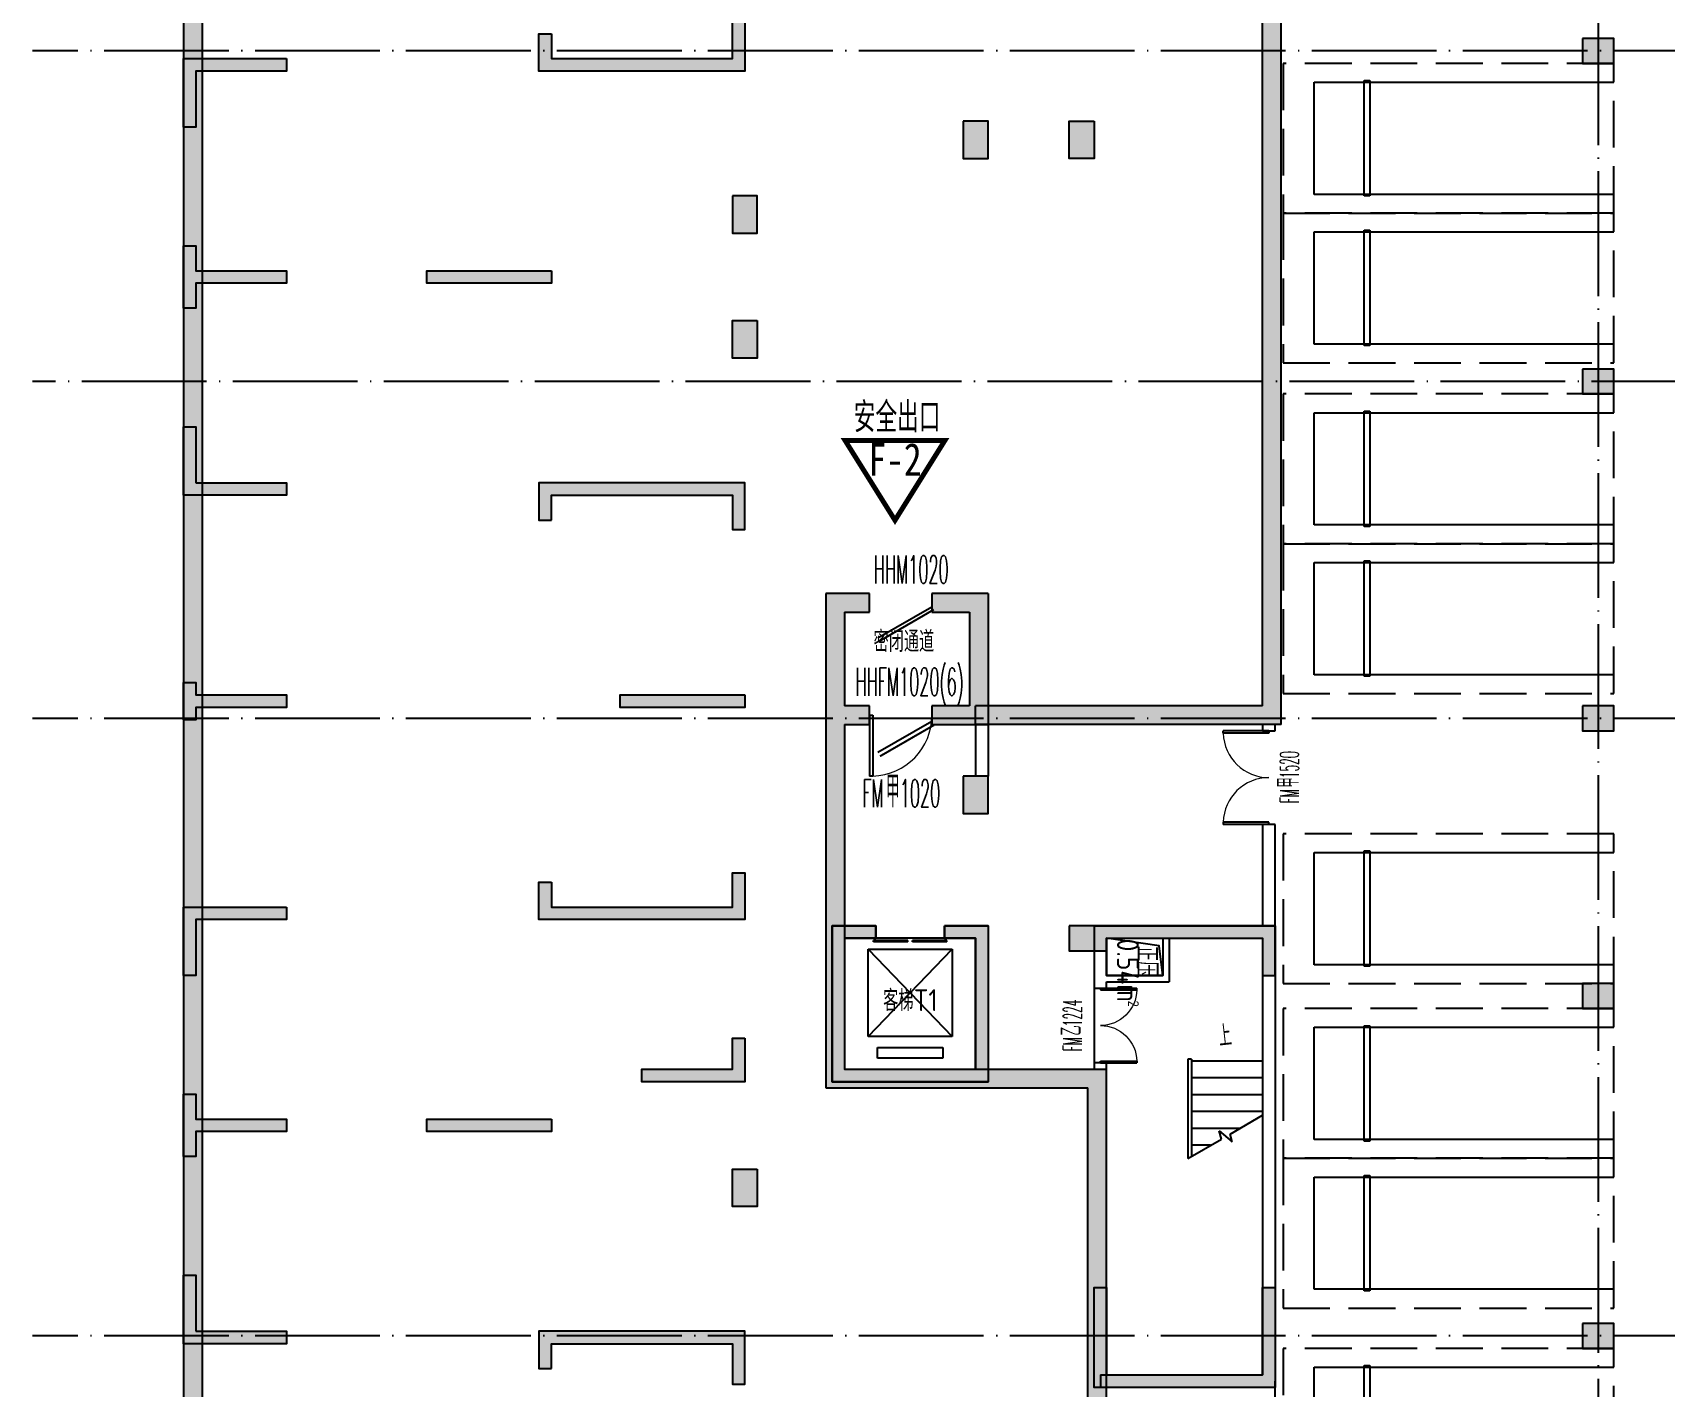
# Model space of a CAD drawing. Header units: millimetres. Extents: x 1337745 to 1642153, y -192803 to 266425.
# Drawn here: x 1369803 to 1395976, y 165374 to 187090 of the extents above; entities that cross this region are included whole.
import ezdxf

# ---------------------------------------------------------------- set-up
doc = ezdxf.new("R2010")
doc.units = ezdxf.units.MM
doc.header["$LTSCALE"] = 1000
doc.header["$MEASUREMENT"] = 0
doc.linetypes.add('__附着_A09-停车位、行车流线模块_TEN24RUY_设计区$0$DASH', pattern=[0.35, 0.25, -0.1])
doc.linetypes.add('DOTE', pattern=[2.42, 2, -0.2, 0.02, -0.2])
for name, color, linetype in [('__附着_A09-停车位、行车流线模块_TEN24RUY_设计区$0$STD-PARK', 103, '__附着_A09-停车位、行车流线模块_TEN24RUY_设计区$0$DASH'), ('A-EVTR', 4, 'Continuous'), ('A-洞口', 105, 'Continuous'), ('COLUMN', 2, 'Continuous'), ('DIM_SYMB', 7, 'Continuous'), ('DOOR_FIRE', 4, 'Continuous'), ('DOOR_FIRE_TEXT', 7, 'Continuous'), ('DOTE', 16, 'DOTE'), ('PUB_HATCH', 8, 'Continuous'), ('PUB_TEXT', 7, 'Continuous'), ('STAIR', 61, 'Continuous'), ('WALL', 2, 'Continuous'), ('WINDOW', 4, 'Continuous'), ('WINDOW_TEXT', 7, 'Continuous'), ('剪力墙', 6, 'Continuous'), ('砖墙', 30, 'Continuous'), ('防火分区文字', 1, 'Continuous')]:
    doc.layers.add(name, color=color, linetype=linetype)
doc.layers.add('A-area', color=23, linetype='Continuous', plot=False)
doc.styles.add('-黑体', font='SIMHEI.TTF', dxfattribs={"width": 0.8})
doc.styles.add('_TCH_DIM', font='SIMPLEX.shx', dxfattribs={"width": 0.85, "bigfont": 'GBCBIG.shx'})
doc.styles.add('_TCH_WINDOW', font='SIMPLEX.shx', dxfattribs={"width": 0.6, "height": 3.5, "bigfont": 'GBCBIG.shx'})
doc.styles.get("Standard").update_dxf_attribs({"font": 'GBENOR', "bigfont": 'GBCBIG'})
doc.styles.add('房间名称', font='SIMPLEX', dxfattribs={"bigfont": 'GBCBIG'})

# ---------------------------------------------------------------- blocks, each defined once
blk = doc.blocks.new('jgjlq030328')
at = {"layer": 'PUB_HATCH'}
for points in [[(-266435, 22212), (-266035, 22212), (-266035, 22812), (-266235, 22812), (-266235, 25312), (-265635, 25312), (-265635, 25512), (-266435, 25512), (-266435, 22612)], [(-260635, 25512), (-259035, 25512), (-259035, 22612), (-260635, 22612), (-260635, 22812), (-259235, 22812), (-259235, 25312), (-260635, 25312)], [(-279335, 22612), (-278735, 22612), (-278735, 22212), (-279335, 22212)], [(-279335, 20512), (-278735, 20512), (-278735, 20912), (-279335, 20912)], [(-268835, 20512), (-268235, 20512), (-268235, 20912), (-268835, 20912)], [(-266435, 20212), (-266435, 20912), (-263935, 20912), (-263935, 18412), (-266435, 18412), (-266435, 19112), (-266235, 19112), (-266235, 18612), (-264135, 18612), (-264135, 20712), (-266235, 20712), (-266235, 20212)], [(-278135, 16812), (-277535, 16812), (-277535, 17212), (-278135, 17212)], [(-276135, 17212), (-275535, 17212), (-275535, 16812), (-276135, 16812)], [(-262535, 17212), (-261935, 17212), (-261935, 16812), (-262535, 16812)], [(-280735, 13912), (-280335, 13912), (-280335, 16812), (-280985, 16812), (-280985, 17012), (-280135, 17012), (-280135, 13712), (-280335, 13712), (-280735, 13712)], [(-272935, 13912), (-273335, 13912), (-273335, 16812), (-272785, 16812), (-272785, 17012), (-273535, 17012), (-273535, 13712), (-273335, 13712), (-272935, 13712)], [(-270135, 17012), (-269935, 17012), (-269935, 15012), (-270135, 15012), (-270135, 16812)], [(-267135, 13912), (-266735, 13912), (-266735, 16812), (-267285, 16812), (-267285, 17012), (-266535, 17012), (-266535, 13712), (-266735, 13712), (-267135, 13712)], [(-264635, 17012), (-263935, 17012), (-263935, 15362), (-264135, 15362), (-264135, 16812), (-264635, 16812)], [(-259335, 13912), (-259735, 13912), (-259735, 16812), (-259085, 16812), (-259085, 17012), (-259935, 17012), (-259935, 13712), (-259735, 13712), (-259335, 13712)], [(-276935, 13912), (-276735, 13912), (-276735, 11912), (-276935, 11912), (-276935, 13712)], [(-263335, 13912), (-263135, 13912), (-263135, 11912), (-263335, 11912), (-263335, 13712)], [(-280335, 9662), (-280135, 9662), (-280135, 8212), (-279235, 8212), (-279235, 8012), (-280335, 8012)], [(-277335, 8012), (-277335, 8212), (-276935, 8212), (-276935, 9662), (-276735, 9662), (-276735, 8212), (-276335, 8212), (-276335, 8012)], [(-273535, 8212), (-273535, 9662), (-273335, 9662), (-273335, 8012), (-274435, 8012), (-274435, 8212)], [(-270335, 8012), (-270335, 8212), (-270135, 8212), (-270135, 9662), (-269935, 9662), (-269935, 8212), (-269735, 8212), (-269735, 8012)], [(-266735, 9662), (-266535, 9662), (-266535, 8212), (-265635, 8212), (-265635, 8012), (-266735, 8012)], [(-263735, 8012), (-263735, 8212), (-263335, 8212), (-263335, 9662), (-263135, 9662), (-263135, 8212), (-262735, 8212), (-262735, 8012)], [(-259935, 8212), (-259935, 9662), (-259735, 9662), (-259735, 8012), (-260835, 8012), (-260835, 8212)]]:
    blk.add_hatch(color=256, dxfattribs=at).paths.add_polyline_path(points)
at = {"layer": '剪力墙'}
for points in [[(-266435, 22212), (-266035, 22212), (-266035, 22812), (-266235, 22812), (-266235, 25312), (-265635, 25312), (-265635, 25512), (-266435, 25512), (-266435, 22612)], [(-260635, 25512), (-259035, 25512), (-259035, 22612), (-260635, 22612), (-260635, 22812), (-259235, 22812), (-259235, 25312), (-260635, 25312)], [(-279335, 22612), (-278735, 22612), (-278735, 22212), (-279335, 22212)], [(-279335, 20512), (-278735, 20512), (-278735, 20912), (-279335, 20912)], [(-268835, 20512), (-268235, 20512), (-268235, 20912), (-268835, 20912)], [(-266435, 20212), (-266435, 20912), (-263935, 20912), (-263935, 18412), (-266435, 18412), (-266435, 19112), (-266235, 19112), (-266235, 18612), (-264135, 18612), (-264135, 20712), (-266235, 20712), (-266235, 20212)], [(-278135, 16812), (-277535, 16812), (-277535, 17212), (-278135, 17212)], [(-276135, 17212), (-275535, 17212), (-275535, 16812), (-276135, 16812)], [(-262535, 17212), (-261935, 17212), (-261935, 16812), (-262535, 16812)], [(-280735, 13912), (-280335, 13912), (-280335, 16812), (-280985, 16812), (-280985, 17012), (-280135, 17012), (-280135, 13712), (-280335, 13712), (-280735, 13712)], [(-272935, 13912), (-273335, 13912), (-273335, 16812), (-272785, 16812), (-272785, 17012), (-273535, 17012), (-273535, 13712), (-273335, 13712), (-272935, 13712)], [(-270135, 17012), (-269935, 17012), (-269935, 15012), (-270135, 15012), (-270135, 16812)], [(-267135, 13912), (-266735, 13912), (-266735, 16812), (-267285, 16812), (-267285, 17012), (-266535, 17012), (-266535, 13712), (-266735, 13712), (-267135, 13712)], [(-264635, 17012), (-263935, 17012), (-263935, 15362), (-264135, 15362), (-264135, 16812), (-264635, 16812)], [(-259335, 13912), (-259735, 13912), (-259735, 16812), (-259085, 16812), (-259085, 17012), (-259935, 17012), (-259935, 13712), (-259735, 13712), (-259335, 13712)], [(-276935, 13912), (-276735, 13912), (-276735, 11912), (-276935, 11912), (-276935, 13712)], [(-263335, 13912), (-263135, 13912), (-263135, 11912), (-263335, 11912), (-263335, 13712)], [(-280335, 9662), (-280135, 9662), (-280135, 8212), (-279235, 8212), (-279235, 8012), (-280335, 8012)], [(-273535, 8212), (-273535, 9662), (-273335, 9662), (-273335, 8012), (-274435, 8012), (-274435, 8212)], [(-266735, 9662), (-266535, 9662), (-266535, 8212), (-265635, 8212), (-265635, 8012), (-266735, 8012)], [(-259935, 8212), (-259935, 9662), (-259735, 9662), (-259735, 8012), (-260835, 8012), (-260835, 8212)]]:
    blk.add_lwpolyline(points, close=True, dxfattribs=at)
for points in [[(-259035, 25312), (-259035, 25312)], [(-259035, 22812), (-259035, 22812)], [(-279135, 22212), (-279135, 22212)], [(-279135, 20512), (-279135, 20512)], [(-268635, 20512), (-268635, 20512)], [(-277935, 16812), (-277935, 16812)], [(-275935, 16812), (-275935, 16812)], [(-270135, 16812), (-270135, 16812)], [(-262335, 16812), (-262335, 16812)], [(-276935, 13712), (-276935, 13712)], [(-263335, 13712), (-263335, 13712)], [(-277335, 8012), (-277335, 8212), (-276935, 8212), (-276935, 9662), (-276735, 9662), (-276735, 8212), (-276335, 8212), (-276335, 8012), (-277335, 8012), (-276735, 8012)], [(-270335, 8012), (-270335, 8212), (-270135, 8212), (-270135, 9662), (-269935, 9662), (-269935, 8212), (-269735, 8212), (-269735, 8012), (-270335, 8012), (-269935, 8012)], [(-263735, 8012), (-263735, 8212), (-263335, 8212), (-263335, 9662), (-263135, 9662), (-263135, 8212), (-262735, 8212), (-262735, 8012), (-263735, 8012), (-263135, 8012)], [(-280335, 8212), (-280335, 8212)], [(-273335, 8212), (-273335, 8212)], [(-266735, 8212), (-266735, 8212)], [(-259735, 8212), (-259735, 8212)]]:
    blk.add_lwpolyline(points, dxfattribs=at)
blk = doc.blocks.new('__附着_A09-停车位、行车流线模块_TEN24RUY_设计区$0$停车位1')
at = {"layer": '__附着_A09-停车位、行车流线模块_TEN24RUY_设计区$0$STD-PARK', "linetype": '__附着_A09-停车位、行车流线模块_TEN24RUY_设计区$0$DASH', "ltscale": 3}
for p, q in [((-168810, -21850), (-171210, -21850)), ((-171210, -21850), (-171210, -27150)), ((-168810, -27150), (-168810, -21850)), ((-171210, -27150), (-168810, -27150))]:
    blk.add_line(p, q, dxfattribs=at)
at = {"layer": 'Defpoints', "color": 9, "linetype": 'ByBlock', "ltscale": 1200}
for p, q in [((-170910, -26650), (-170910, -21850)), ((-169110, -21850), (-169110, -26650)), ((-170935, -25850), (-170935, -25758)), ((-170935, -25758), (-169085, -25758)), ((-169085, -25850), (-170935, -25850)), ((-169085, -25758), (-169085, -25850)), ((-169110, -26650), (-170910, -26650))]:
    blk.add_line(p, q, dxfattribs=at)
blk = doc.blocks.new('$DORLIB2D$00000127')
at = {"color": 0}
for points in [[(-0.533, 0.795), (-0.533, 0.69)], [(-0.033, 0.795), (-0.533, 0.795)], [(-0.033, 0.795), (-0.033, 0.69)], [(0.533, 0.795), (0.033, 0.795)], [(0.033, 0.795), (0.033, 0.69)], [(0.533, 0.795), (0.533, 0.69)], [(-0.033, 0.69), (-0.533, 0.69)], [(0.5, 0.5), (-0.5, 0.5)], [(0.533, 0.69), (0.033, 0.69)]]:
    blk.add_lwpolyline(points, dxfattribs=at)
blk = doc.blocks.new('$DorLib2D$00000002')
for p, q in [((-0.5, 0), (-0.5, 0.4875)), ((-0.475, 0.4875), (-0.5, 0.4875)), ((-0.475, 0), (-0.475, 0.4875)), ((0.475, 0), (0.475, 0.4875)), ((0.475, 0.4875), (0.5, 0.4875)), ((0.5, 0), (0.5, 0.4875)), ((-0.5, 0), (-0.475, 0)), ((0.5, 0), (0.475, 0))]:
    blk.add_line(p, q)
at = {"lineweight": 13}
for centre, start, end in [((-0.4875, 0), 0, 88.53072), ((0.4875, 0), 91.46928, 180)]:
    blk.add_arc(centre, 0.4875, start, end, dxfattribs=at)
blk = doc.blocks.new('$DorLib2D$00000193')
at = {"color": 0}
blk.add_line((-0.5, 0.1), (0.366, 0.6), dxfattribs=at)
at = {"color": 0, "const_width": 0.0333}
blk.add_lwpolyline([(-0.533, 0.158), (0.333, 0.658)], dxfattribs=at)
blk = doc.blocks.new('$DorLib2D$00000182')
at = {"color": 0}
for p, q in [((-0.527, 0.113), (0.339, 0.613)), ((-0.5, 0.067), (0.366, 0.567))]:
    blk.add_line(p, q, dxfattribs=at)
blk = doc.blocks.new('$DorLib2D$00000001')
for p, q in [((0.45, 0.975), (0.5, 0.975)), ((0.45, 0), (0.45, 0.975)), ((0.5, 0), (0.5, 0.975)), ((0.5, 0), (0.45, 0))]:
    blk.add_line(p, q)
at = {"lineweight": 13}
blk.add_arc((0.475, 0), 0.975, 91.4693, 180, dxfattribs=at)
blk = doc.blocks.new('_FZH')
blk.add_lwpolyline([(-0.5, -0.5), (0.5, -0.5), (0.5, 0.5), (-0.5, 0.5)], close=True)
at = {"layer": 'PUB_HATCH'}
blk.add_solid([(-0.5, -0.5), (0.5, -0.5), (-0.5, 0.5), (0.5, 0.5)], dxfattribs=at)

msp = doc.modelspace()

# ---------------------------------------------------------------- hatches: boundary and pattern name
at = {"layer": 'PUB_HATCH'}
for points in [[(1372519.2, 196574.1), (1372219.2, 196874.1), (1372219.2, 152574.1), (1372519.2, 152274.1)], [(1389519.2, 176298.6), (1389819.2, 175998.6), (1389819.2, 189974.1), (1389519.2, 189974.1)], [(1382819.2, 177798.6), (1382519.2, 178098.6), (1382519.2, 176148.6), (1382759.2, 176148.6), (1382819.2, 176298.6)], [(1382819.2, 177798.6), (1383219.2, 177798.6), (1383219.2, 178098.6), (1382519.2, 178098.6)], [(1385119.2, 178098.6), (1384219.2, 178098.6), (1384219.2, 177798.6), (1384819.2, 177798.6)], [(1385119.2, 178098.6), (1384819.2, 177798.6), (1384819.2, 176298.6), (1385119.2, 175998.6)], [(1382759.2, 176148.6), (1382519.2, 176148.6), (1382519.2, 170174.1), (1382819.2, 170474.1), (1382819.2, 175998.6)], [(1382819.2, 175998.6), (1383219.2, 175998.6), (1383219.2, 176298.6), (1382819.2, 176298.6), (1382759.2, 176148.6)], [(1384819.2, 176298.6), (1384219.2, 176298.6), (1384219.2, 175998.6), (1385119.2, 175998.6)], [(1389819.2, 175998.6), (1389519.2, 176298.6), (1384919.2, 176298.6), (1384919.2, 175998.6)], [(1382819.2, 170474.1), (1382519.2, 170174.1), (1386719.2, 170174.1), (1387019.2, 170474.1)], [(1386719.2, 160774.1), (1387019.2, 160474.1), (1387019.2, 170474.1), (1386719.2, 170174.1)]]:
    msp.add_hatch(color=256, dxfattribs=at).paths.add_polyline_path(points)

# ---------------------------------------------------------------- linework, layer by layer
at = {"layer": 'A-area', "elevation": 0}
msp.add_lwpolyline([(1387919.2, 172574.1), (1387919.2, 171974.1), (1387019.2, 171974.1), (1387019.2, 172574.1)], close=True, dxfattribs=at)
at = {"layer": 'A-EVTR'}
for p, q in [((1383194.2, 170999.1, 0), (1383194.2, 172399.1, 0)), ((1383194.2, 172399.1, 0), (1384544.2, 172399.1, 0)), ((1383194.2, 170999.1, 0), (1384544.2, 172399.1, 0)), ((1383194.2, 172399.1, 0), (1384544.2, 170999.1, 0)), ((1384544.2, 172399.1, 0), (1384544.2, 170999.1, 0)), ((1384544.2, 170999.1, 0), (1383194.2, 170999.1, 0)), ((1383344.2, 170649.1, 0), (1383344.2, 170824.1, 0)), ((1383344.2, 170824.1, 0), (1384394.2, 170824.1, 0)), ((1384394.2, 170824.1, 0), (1384394.2, 170649.1, 0)), ((1384394.2, 170649.1, 0), (1383344.2, 170649.1, 0))]:
    msp.add_line(p, q, dxfattribs=at)
at = {"layer": 'A-洞口', "elevation": 0}
msp.add_lwpolyline([(1387919.2, 171974.1), (1387860.3, 172449.7), (1387019.2, 172574)], dxfattribs=at)
at = {"layer": 'DIM_SYMB', "elevation": 0}
msp.add_lwpolyline([(1388919.2, 170739.1, 0, 0, 0), (1388919.2, 169824.1, 80, 0, 0), (1388919.2, 169524.1, 0, 0, 0)], format="xyseb", dxfattribs=at)
at = {"layer": 'DOOR_FIRE'}
msp.add_line((1386819.2, 171774.1, 0), (1386819.2, 170574.1, 0), dxfattribs=at)
at = {"layer": 'DOTE'}
for p, q in [((1394897.5, 199388.6, 0), (1394897.5, 86979.4, 0)), ((1481847.5, 186798.6), (1369802.6, 186798.6)), ((1549250.5, 181498.6), (1369802.6, 181498.6)), ((1481847.5, 176098.6), (1369802.6, 176098.6)), ((1481847.5, 166198.6), (1369802.6, 166198.6))]:
    msp.add_line(p, q, dxfattribs=at)
at = {"layer": 'STAIR'}
for p, q in [((1388319.2, 170634.1, 0), (1388319.2, 169042.7, 0)), ((1388379.2, 170634.1, 0), (1388319.2, 170634.1, 0)), ((1388319.2, 170604.1, 0), (1388319.2, 169042.7, 0)), ((1388379.2, 170634.1, 0), (1388379.2, 169077.3, 0)), ((1389519.2, 170604.1, 0), (1388379.2, 170604.1, 0)), ((1389519.2, 170604.1, 0), (1389519.2, 169735.5, 0)), ((1389519.2, 170334.1, 0), (1388379.2, 170334.1, 0)), ((1389519.2, 170064.1, 0), (1388379.2, 170064.1, 0)), ((1389519.2, 169794.1, 0), (1388379.2, 169794.1, 0)), ((1388997, 169434, 0), (1389519.2, 169735.5, 0)), ((1388319.2, 169042.7, 0), (1388858.7, 169354.2, 0)), ((1389153, 169524.1, 0), (1388379.2, 169524.1, 0)), ((1388858.7, 169354.2, 0), (1388823.7, 169484.6, 0)), ((1388823.7, 169484.6, 0), (1389029.8, 169311.7, 0)), ((1389029.8, 169311.7, 0), (1388997, 169434, 0)), ((1388685.4, 169254.1, 0), (1388379.2, 169254.1, 0))]:
    msp.add_line(p, q, dxfattribs=at)
at = {"layer": 'WALL'}
for p, q in [((1372219.2, 196874.1, 0), (1372219.2, 152574.1, 0)), ((1372519.2, 196574.1, 0), (1372519.2, 152274.1, 0)), ((1389519.2, 176298.6, 0), (1389519.2, 189974.1, 0)), ((1389819.2, 175998.6, 0), (1389819.2, 189974.1, 0)), ((1382519.2, 178098.6, 0), (1382519.2, 176148.6, 0)), ((1383219.2, 178098.6, 0), (1382519.2, 178098.6, 0)), ((1383219.2, 177798.6, 0), (1383219.2, 178098.6, 0)), ((1385119.2, 178098.6, 0), (1384219.2, 178098.6, 0)), ((1384219.2, 178098.6, 0), (1384219.2, 177798.6, 0)), ((1385119.2, 178098.6, 0), (1385119.2, 175998.6, 0)), ((1382819.2, 177798.6, 0), (1382819.2, 176298.6, 0)), ((1382819.2, 177798.6, 0), (1383219.2, 177798.6, 0)), ((1384219.2, 177798.6, 0), (1384819.2, 177798.6, 0)), ((1384819.2, 177798.6, 0), (1384819.2, 176298.6, 0)), ((1382519.2, 176148.6, 0), (1382519.2, 170174.1, 0)), ((1383219.2, 176298.6, 0), (1382819.2, 176298.6, 0)), ((1383219.2, 175998.6, 0), (1383219.2, 176298.6, 0)), ((1384819.2, 176298.6, 0), (1384219.2, 176298.6, 0)), ((1384219.2, 176298.6, 0), (1384219.2, 175998.6, 0)), ((1389519.2, 176298.6, 0), (1384919.2, 176298.6, 0)), ((1384919.2, 175998.6, 0), (1384919.2, 176298.6, 0)), ((1382819.2, 175998.6, 0), (1382819.2, 170474.1, 0)), ((1382819.2, 175998.6, 0), (1383219.2, 175998.6, 0)), ((1384219.2, 175998.6, 0), (1385119.2, 175998.6, 0)), ((1389819.2, 175998.6, 0), (1384919.2, 175998.6, 0)), ((1382619.2, 172774.1, 0), (1382619.2, 170274.1, 0)), ((1383319.2, 172774.1, 0), (1382619.2, 172774.1, 0)), ((1383319.2, 172574.1, 0), (1383319.2, 172774.1, 0)), ((1385119.2, 172774.1, 0), (1384419.2, 172774.1, 0)), ((1384419.2, 172774.1, 0), (1384419.2, 172574.1, 0)), ((1385119.2, 172774.1, 0), (1385119.2, 170274.1, 0)), ((1386819.2, 172774.1, 0), (1387919.2, 172774.1, 0)), ((1387919.2, 172774.1, 0), (1389719.2, 172774.1, 0)), ((1389719.2, 172774.1, 0), (1389719.2, 165474.1, 0)), ((1382819.2, 172574.1, 0), (1382819.2, 170474.1, 0)), ((1382819.2, 172574.1, 0), (1383319.2, 172574.1, 0)), ((1384419.2, 172574.1, 0), (1384919.2, 172574.1, 0)), ((1384919.2, 172574.1, 0), (1384919.2, 170474.1, 0)), ((1387019.2, 172574.1, 0), (1387919.2, 172574.1, 0)), ((1388019.2, 172574.1, 0), (1389519.2, 172574.1, 0)), ((1389519.2, 172574.1, 0), (1389519.2, 165574.1, 0)), ((1382819.2, 170474.1, 0), (1384919.2, 170474.1, 0)), ((1382819.2, 170474.1, 0), (1387019.2, 170474.1, 0)), ((1387019.2, 160474.1, 0), (1387019.2, 170474.1, 0)), ((1382519.2, 170174.1, 0), (1386719.2, 170174.1, 0)), ((1382619.2, 170274.1, 0), (1385119.2, 170274.1, 0)), ((1386719.2, 160774.1, 0), (1386719.2, 170174.1, 0)), ((1386919.2, 165574.1, 0), (1389519.2, 165574.1, 0)), ((1386919.2, 165574.1, 0), (1386919.2, 165374.1, 0)), ((1389719.2, 162374.1, 0), (1389719.2, 165474.1, 0))]:
    msp.add_line(p, q, dxfattribs=at)
at = {"layer": '砖墙', "linetype": 'ByBlock'}
for p, q in [((1384919.2, 175998.6, 0), (1384919.2, 175174.1, 0)), ((1385119.2, 175998.6, 0), (1385119.2, 175174.1, 0)), ((1389519.2, 175998.6, 0), (1389519.2, 175898.6, 0)), ((1389719.2, 175998.6, 0), (1389519.2, 175998.6, 0)), ((1389519.2, 175898.6, 0), (1389719.2, 175898.6, 0)), ((1389719.2, 175898.6, 0), (1389719.2, 175998.6, 0)), ((1385119.2, 175174.1, 0), (1384919.2, 175174.1, 0)), ((1389719.2, 174398.6, 0), (1389519.2, 174398.6, 0)), ((1389519.2, 174398.6, 0), (1389519.2, 172774.1, 0)), ((1389719.2, 172774.1, 0), (1389719.2, 174398.6, 0)), ((1386819.2, 172774.1, 0), (1386819.2, 171974.1, 0)), ((1389519.2, 172774.1, 0), (1389719.2, 172774.1, 0)), ((1387019.2, 172574.1, 0), (1387019.2, 171974.1, 0)), ((1387919.2, 172574.1, 0), (1387919.2, 171974.1, 0)), ((1388019.2, 172574.1, 0), (1388019.2, 171874.1, 0)), ((1386819.2, 171974.1, 0), (1386819.2, 171774.1, 0)), ((1387019.2, 171974.1, 0), (1387919.2, 171974.1, 0)), ((1386819.2, 171774.1, 0), (1387019.2, 171774.1, 0)), ((1387019.2, 171874.1, 0), (1388019.2, 171874.1, 0)), ((1387019.2, 171774.1, 0), (1387019.2, 171874.1, 0)), ((1387019.2, 170574.1, 0), (1386819.2, 170574.1, 0)), ((1386819.2, 170574.1, 0), (1386819.2, 170474.1, 0)), ((1386819.2, 170474.1, 0), (1387019.2, 170474.1, 0)), ((1387019.2, 170474.1, 0), (1387019.2, 170574.1, 0))]:
    msp.add_line(p, q, dxfattribs=at)
at = {"layer": '防火分区文字', "color": 2, "const_width": 80}
msp.add_lwpolyline([(1382826.5, 180553.7), (1383626.5, 179273.7), (1384426.5, 180553.7)], close=True, dxfattribs=at)

# ---------------------------------------------------------------- block references
at = {"layer": '__附着_A09-停车位、行车流线模块_TEN24RUY_设计区$0$STD-PARK', "linetype": 'ByBlock', "rotation": 269.999999993747}
for p in [(1416997.5, 15388.5, 0), (1416997.5, 12988.5, 0), (1416997.5, 10088.5, 0), (1416997.5, 7688.5, 0), (1416997.5, 3038.5, 0), (1416997.5, 235.7, 0), (1416997.5, -2164.3, 0), (1416997.5, -5211.5, 0)]:
    msp.add_blockref('__附着_A09-停车位、行车流线模块_TEN24RUY_设计区$0$停车位1', p, dxfattribs=at)
at = {"layer": 'COLUMN'}
for p, xscale, yscale, zscale, rotation in [((1394897.5, 186798.6, 0), 400.0000000010752, 500.0000000005878, 500.0000000005878, 269.9999999991942), ((1394897.5, 181498.6, 0), 399.9999999997788, 500.0000000048809, 500.0000000048809, 269.9999999999452), ((1394897.5, 176098.6, 0), 400.0000000002348, 500.0000000000051, 500.000000000005, 269.9999999995163), ((1394897.5, 171648.6, 0), 399.9999999985107, 500.0000000000706, 500.0000000000705, 269.9999999996226), ((1394897.5, 166198.6, 0), 399.9999999987791, 500.0000000000247, 500.0000000000247, 269.9999999997276)]:
    msp.add_blockref('_FZH', p, dxfattribs=dict(at, xscale=xscale, yscale=yscale, zscale=zscale, rotation=rotation))
at = {"layer": 'DOOR_FIRE'}
for name, p, xscale, yscale, zscale, rotation in [('$DorLib2D$00000001', (1383719.2, 176148.6, 0), 999.9999999999999, 999.9999999999999, 100, 179.9999999982603), ('$DorLib2D$00000002', (1389619.2, 175148.6, 0), 1500, 1500, 200, 90.00000000027856), ('$DorLib2D$00000002', (1386919.2, 171174.1, 0), -1200, 1200, 200, 269.9999999985028)]:
    msp.add_blockref(name, p, dxfattribs=dict(at, xscale=xscale, yscale=yscale, zscale=zscale, rotation=rotation))
at = {"layer": 'WINDOW'}
ref = msp.add_blockref('$DorLib2D$00000182', (1383719.2, 177948.6, 0), dxfattribs=dict(at, xscale=1000, yscale=1000, zscale=1000, rotation=179.9999999982605))
ref.add_attrib('A', 'HHM1020', (1383288, 178261.9, 0), dxfattribs={"layer": 'WINDOW_TEXT', "height": 446.25, "rotation": 360, "style": '_TCH_WINDOW', "width": 0.423529})
ref = msp.add_blockref('$DorLib2D$00000193', (1383719.2, 176148.6, 0), dxfattribs=dict(at, xscale=999.9999999999999, yscale=999.9999999999999, zscale=999.9999999999999, rotation=179.9999999982603))
ref.add_attrib('A', 'HHFM1020(6)', (1382995.5, 176461.9, 0), dxfattribs={"layer": 'WINDOW_TEXT', "height": 446.25, "rotation": 360, "style": '_TCH_WINDOW', "width": 0.423529})
at = {"layer": 'WINDOW', "xscale": 1100, "yscale": -200, "zscale": 1100, "rotation": 359.999999998502}
msp.add_blockref('$DORLIB2D$00000127', (1383869.2, 172674.1, 0), dxfattribs=at)
at = {"layer": '剪力墙', "rotation": 269.999999993747}
msp.add_blockref('jgjlq030328', (1364207.3, -93660.9, 0), dxfattribs=at)

# ---------------------------------------------------------------- texts
at = {"layer": 'DOOR_FIRE_TEXT', "style": '_TCH_WINDOW'}
for s, height, rotation, width, p in [('1520', 297.5, 90, 0.423529, (1390097.7, 175138.3, 0)), ('FM', 446.25, 360, 0.423529, (1383104.6, 174673.7, 0)), ('甲', 506.4, 360, 0.6, (1383482.6, 174673.7, 0)), ('1020', 446.25, 360, 0.423529, (1383703.8, 174673.7, 0)), ('甲', 337.6, 90, 0.6, (1390097.7, 174990.8, 0)), ('FM', 297.5, 90, 0.423529, (1390097.7, 174738.8, 0)), ('1224', 297.5, 90, 0.423529, (1386619.2, 171160.8, 0)), ('乙', 337.6, 90, 0.6, (1386619.2, 171013.4, 0)), ('FM', 297.5, 90, 0.423529, (1386619.2, 170761.4, 0))]:
    msp.add_text(s, height=height, rotation=rotation, dxfattribs=dict(at, width=width)).set_placement(p)
at = {"layer": 'PUB_TEXT'}
for s, height, p in [('密闭通道', 337.59, (1383282.5, 177160.8)), ('客梯', 337.59, (1383436.2, 171405.5, 0)), ('T1', 350, (1383927.7, 171405.5, 0))]:
    msp.add_text(s, height=height, dxfattribs=at).set_placement(p)
for s, height, p in [('0.54m', 350, (1387185.6, 172567.1, 0)), ('正压', 337.59, (1387499.8, 172448.6, 0)), ('2', 175, (1387360.6, 171575.4, 0))]:
    msp.add_text(s, height=height, rotation=270, dxfattribs=at).set_placement(p)
at = {"layer": 'PUB_TEXT', "style": '_TCH_DIM', "width": 0.85}
msp.add_text('上', height=337.6, rotation=6.45842, dxfattribs=at).set_placement((1388831.1, 170834.1, 0))
at = {"layer": '防火分区文字', "color": 2, "style": '房间名称'}
msp.add_text('安全出口', height=482.27, rotation=0, dxfattribs=at).set_placement((1382965.9, 180683.8))
at = {"layer": '防火分区文字', "color": 2, "style": '-黑体', "width": 0.8}
msp.add_text('F-2', height=522.78, rotation=0, dxfattribs=at).set_placement((1383199.6, 179988.3))

doc.saveas('drawing.dxf')
